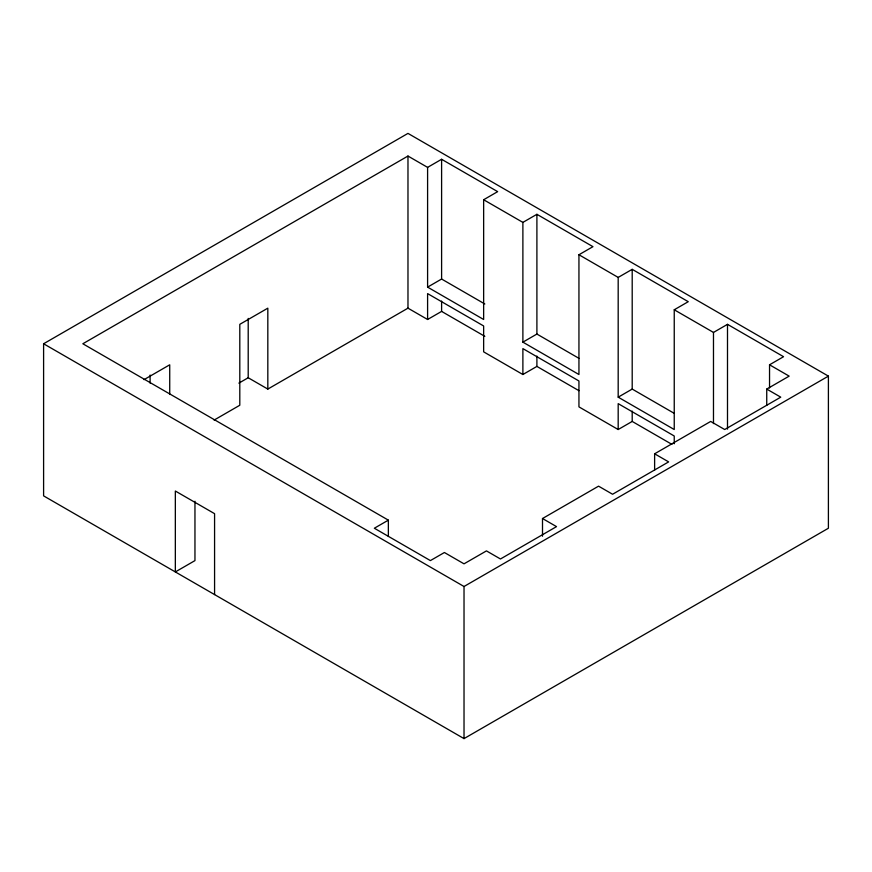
<?xml version="1.0" encoding="UTF-8"?>
<svg xmlns="http://www.w3.org/2000/svg" width="872" height="872" viewBox="0 0 872 872"><rect width="100%" height="100%" fill="white"/><g stroke="black" fill="none" stroke-linecap="round" stroke-linejoin="round"><path stroke-width="1.31" d="M43.6 343.764L407.976 133.394L828.4 376.126L828.4 528.236L464.024 738.606L43.6 495.874L43.6 343.764L464.024 586.496L828.4 376.126M427.596 167.38L427.596 287.128L483.644 319.49L483.644 199.743L497.661 191.644L441.603 159.282L427.596 167.38L407.976 156.044L82.84 343.764L388.356 520.148L388.356 536.476M144.033 379.636L169.724 364.801L169.724 394.471M238.863 383.135L248.204 377.75L267.824 389.076L407.976 308.165L427.596 319.49L441.603 311.402L484.821 336.341M522.884 222.393L536.901 214.305L592.96 246.667L578.943 254.755L578.943 374.513L522.884 342.14L522.884 222.393L483.644 199.743M427.596 287.128L441.603 279.029L484.821 303.979M214.109 420.086L239.8 405.251L239.8 324.34L267.824 308.165L267.824 389.076M618.183 277.416L632.2 269.328L688.259 301.69L674.241 309.778L674.241 429.525L618.183 397.163L618.183 277.416L578.943 254.755M522.884 342.14L536.901 334.052L578.943 358.327M427.596 319.49L427.596 293.602L483.644 325.965L483.644 351.852L522.884 374.513L536.901 366.414L578.943 390.689M388.356 520.148L374.339 528.236L430.397 560.598L444.404 552.51L464.024 563.835L486.456 550.897L500.463 558.985L556.521 526.623L542.504 518.524L542.504 536.215M674.241 309.778L713.481 332.428L727.499 324.34L783.557 356.703L769.54 364.801L769.54 387.931M618.183 397.163L632.2 389.076L674.241 413.35M522.884 374.513L522.884 348.615L578.943 380.977L578.943 406.875L618.183 429.525L632.2 421.438L671.909 444.36M542.504 518.524L598.563 486.162L612.58 494.25L668.639 461.888L654.621 453.8L654.621 470.128M654.621 453.8L710.68 421.438L724.697 429.525L780.756 397.163L766.739 389.076L766.739 405.404M766.739 389.076L789.16 376.126L769.54 364.801M727.499 324.34L727.499 429.122M713.481 332.428L713.481 423.607M674.241 443.772L674.241 436L618.183 403.638L618.183 429.525M632.2 269.328L632.2 389.076M632.2 411.083L632.2 421.438M536.901 214.305L536.901 334.052M536.901 356.059L536.901 366.414M464.024 586.496L464.024 738.606M441.603 159.282L441.603 279.029M441.603 301.047L441.603 311.402M407.976 156.044L407.976 308.165M248.204 318.411L248.204 377.75M214.577 594.584L214.577 513.673L175.337 491.023L175.337 571.934L194.957 560.609L194.957 501.269M150.104 375.047L150.104 383.135"/></g></svg>
